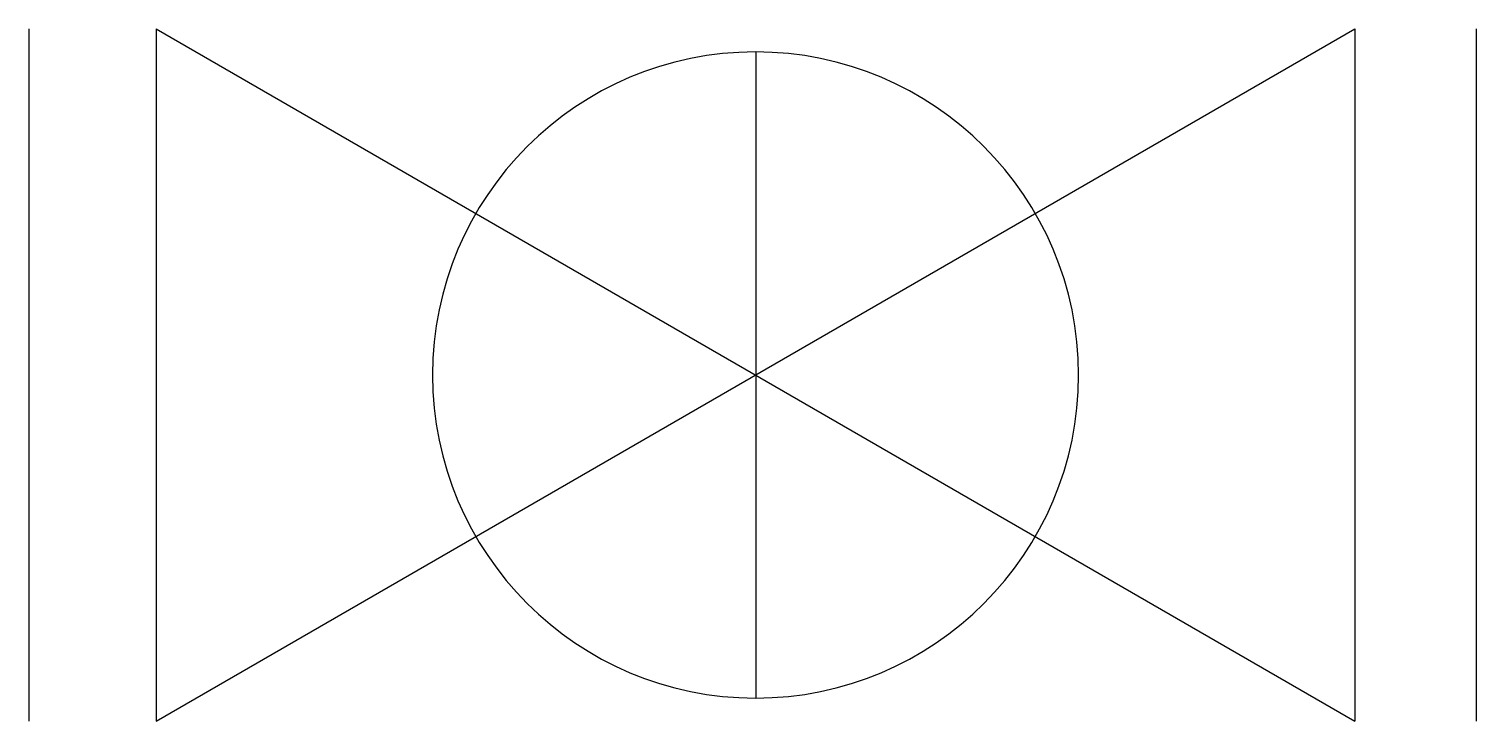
# Model space of a CAD drawing. Header units: metres. Extents: x 16.1 to 42.2, y -6.2 to 6.2.
import ezdxf

# ---------------------------------------------------------------- set-up
doc = ezdxf.new("R2010")
doc.units = ezdxf.units.M
doc.layers.add('003_THICK', color=7, linetype='Continuous')

# ---------------------------------------------------------------- blocks, each defined once
blk = doc.blocks.new('闸阀（手柄向前）')
at = {"layer": '003_THICK'}
for points in [[(16.07, 6.25), (16.07, -6.25)], [(18.37, 6.25), (40.02, -6.25)], [(18.37, -6.25), (40.02, 6.25)], [(18.37, 6.25), (18.37, -6.25)], [(40.02, 6.25), (40.02, -6.25)], [(42.21, 6.25), (42.21, -6.25)], [(29.2, 5.84), (29.2, -5.84)]]:
    blk.add_lwpolyline(points, dxfattribs=at)
blk.add_lwpolyline([(23.36, 0, 1), (35.03, 0, 1), (23.36, 0, 1)], format="xyb", dxfattribs=at)

msp = doc.modelspace()

# ---------------------------------------------------------------- block references
msp.add_blockref('闸阀（手柄向前）', (0, 0))

doc.saveas('drawing.dxf')
